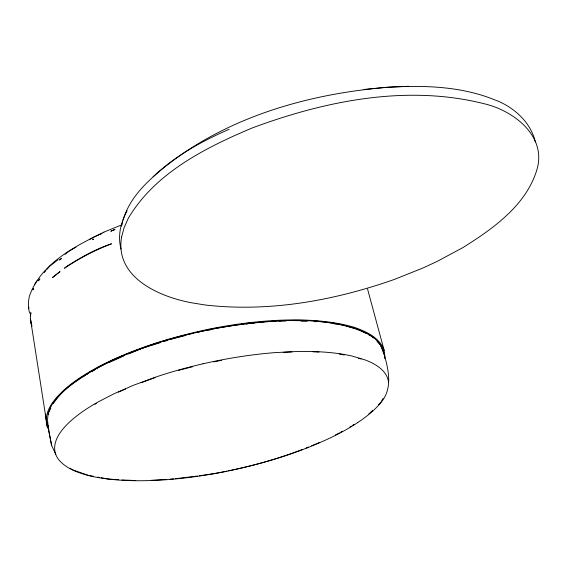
<?xml version="1.0" encoding="UTF-8"?>
<svg xmlns="http://www.w3.org/2000/svg" width="567" height="567" viewBox="0 0 567 567"><rect width="100%" height="100%" fill="white"/><g stroke="black" fill="none" stroke-linecap="round" stroke-linejoin="round"><path stroke-width="0.85" d="M47.734 422.217L47.593 424.768L48.393 426.235M48.181 414.562L48.28 412.861L50.796 408.24M48.514 427.532C41.894 401.401 71.818 384.341 89.827 372.143C134.081 347.302 183.687 333.198 233.625 325.444C276.866 319.951 323.608 315.039 364.808 332.46C373.688 336.415 381.952 343.602 383.894 353.524C388.53 369.202 392.931 388.53 381.116 402.23A166.769 53.971 -12.2 0 1 357.685 422.578M384.646 358.656L384.958 357.082L384.114 350.2L367.544 288.972M121.508 226.176L122.642 221.903M123.096 220.187C127.71 203.695 138.837 190.094 151.226 178.676C173.36 156.825 200.874 141.63 229.174 129.276M127.136 210.804C120.615 222.37 117.525 236.085 121.033 249.126M382.973 398.523L380.981 402.216L378.593 404.59M53.305 403.612C67.083 382.796 90.975 371.477 112.408 360.052C138.532 348.499 165.699 339.243 193.638 333.198M37.557 280.296L36.444 281.586A169.327 70.117 -12 0 0 34.516 284.797M44.226 272.578L45.892 270.65M47.004 269.36L49.783 266.143L58.11 259.672M372.611 410.522L368.819 413.896M153.111 176.833C217.345 119.672 303.862 94.079 388.182 87.261C423.918 85.17 461.006 86.191 494.622 99.806C513.447 106.66 530.592 121.926 535.319 141.863M65.042 254.285L69.202 251.046L75.964 247.205M94.923 404.321L96.347 403.364M89.48 239.522L93.987 236.963L102.017 233.547M91.485 371.697L94.59 370.074M108.588 362.752L123.712 355.984M118.468 392.144L125.697 388.983M103.903 232.13L103.782 232.187C74.865 246.404 40.59 263.62 29.399 296.222C28.173 301.793 27.818 307.683 29.704 313.147M103.974 232.094L121.905 224.794M128.546 353.978L142.232 348.315L149.674 345.976M141.098 382.775L155.025 377.629M151.325 345.459L160.418 342.603M163.721 341.561L167.853 340.264M171.163 339.222L184.722 335.692M178.435 370.379L192.73 366.707M197.018 332.411L212.221 328.846L248.24 323.147L264.711 321.879M208.791 330.157L212.235 329.363M213.816 361.895L221.456 360.328M246.248 324.005L247.992 323.736M197.706 476.011L175.331 478.697M199.428 475.763L213.206 473.736A162.772 52.497 -12.2 0 0 226.885 471.17M364.035 89.451L386.814 87.254L408.488 86.297M166.741 479.413L151.261 480.292M170.178 479.122L173.615 478.839M251.45 323.452L254.044 323.24M279.099 321.177L286.094 321.007M266.447 321.744L282.047 320.539L289.808 320.596M135.768 480.532L121.962 479.958M294.117 320.624L312.226 320.759L337.45 323.672L344.835 325.642M301.056 321.149L307.215 321.213M118.503 479.725L108.134 479.023L101.217 477.74M314.21 321.553L315.939 321.751M334.091 323.842L335.82 324.041M93.435 476.294L88.246 475.337L72.215 469.667L70.166 468.214M97.758 477.102L99.487 477.421M344.24 355.027L341.71 354.432A165.373 53.681 -12.2 0 0 339.3 354.056M358.585 358.379L361.115 358.968M346.48 326.082L357.146 328.931L366.601 333.68M368.174 334.466L371.321 336.054L373.242 337.875M377.069 341.525L380.266 344.573L384.022 354.219M45.388 414.123L47.323 426.908L48.918 429.758M384.114 350.2C379.514 337.485 366.204 331.518 354.34 327.329C337.911 322.446 320.802 320.681 303.735 320.022A172.418 58.954 -12.1 0 0 208.769 329.2C170.518 337.301 132.77 348.953 97.971 367.005C80.883 376.545 63.66 387.268 52.008 403.385A175.083 59.847 -12.2 0 0 47.33 426.908M51.618 445.492L48.138 427.355L51.618 445.492L55.786 454.479M31.88 326.308L30.391 320.908L30.356 318.328L31.83 325.706M30.597 319.88L46.225 419.729M357.699 422.578A171.574 55.623 -12.2 0 1 334.544 435.839C298.603 453.409 259.92 464.798 220.74 472.46A170.901 55.389 -12.2 0 1 167.889 479.618C142.898 481.397 117.553 481.525 92.896 476.599C80.698 473.679 67.749 469.873 59.11 460.206A170.341 55.19 -12.2 0 1 55.743 441.459A168.605 54.638 -12.2 0 1 73.341 418.694A170.78 55.311 -12.2 0 1 97.843 402.102L114.286 393.618L133.493 385.255L155.11 377.289A168.484 54.638 -12.2 0 1 202.908 363.808M388.501 382.101A171.291 55.453 -12.2 0 0 364.709 359.776L351.788 355.984A170.738 55.282 -12.2 0 0 297.505 351.483L275.349 352.589A172.141 55.694 -12.2 0 0 202.908 363.808M83.647 376.332A172.198 58.848 -12.2 0 1 85.185 375.354M86.744 374.376A172.198 58.848 -12.2 0 1 88.339 373.398M336.678 324.147A171.234 58.536 -12.1 0 1 338.577 324.508M283.209 352.341A165.373 53.681 -12.2 0 1 291.998 351.916M312.97 351.823A165.373 53.681 -12.2 0 1 318.966 352.064M354.198 424.35A176.812 57.501 -12.1 0 1 352.809 425.215M351.391 426.086A176.812 57.501 -12.1 0 1 349.952 426.951M342.447 431.232A176.812 57.501 -12.1 0 1 340.887 432.075M339.314 432.912A176.812 57.501 -12.1 0 1 337.719 433.748M336.975 434.131A176.812 57.501 -12.1 0 1 335.473 434.903M319.533 442.43A176.812 57.501 -12.1 0 1 317.031 443.522M316.273 443.848A176.812 57.501 -12.1 0 1 311.63 445.797M308.476 447.079A176.812 57.501 -12.1 0 1 306.088 448.029M302.055 449.596A176.812 57.501 -12.1 0 1 293.848 452.629A162.772 52.497 -12.2 0 1 228.6 470.816M121.593 237.07C114.428 278.106 160.95 297.618 193.652 303.132L204.956 304.961C269.169 312.417 334.381 300.609 394.937 279.219L423.379 267.815L437.051 261.458L462.821 247.63C493.559 228.416 527.296 204.588 537.452 167.811C545.645 135.095 513.234 110.749 484.934 103.931C407.63 84.171 325.593 100.678 252.202 127.965C205.268 147.767 155.365 172.822 128.376 218.111L124.06 227.821L121.593 237.07M28.697 307.264L28.754 308.505L28.697 307.264M29.427 299.036L29.427 299.036M30.852 312.743L30.342 317.166L30.852 312.743M32.929 289.539L32.787 289.921L33.496 288.646L32.929 289.539M39.229 279.581L38.414 280.871L39.874 278.872L39.229 279.581M59.882 271.671L52.632 277.469L59.882 271.671M60.421 259.225L59.485 260.026L61.413 258.552L60.421 259.225M67.714 265.781L64.461 268.226C79.189 258.396 94.951 250.09 111.543 243.782C95.979 248.941 81.513 257.007 67.714 265.781M92.775 239.472L93.484 239.146L92.775 239.472M113.074 230.223L110.82 231.251L115.023 229.5L113.074 230.223"/></g></svg>
